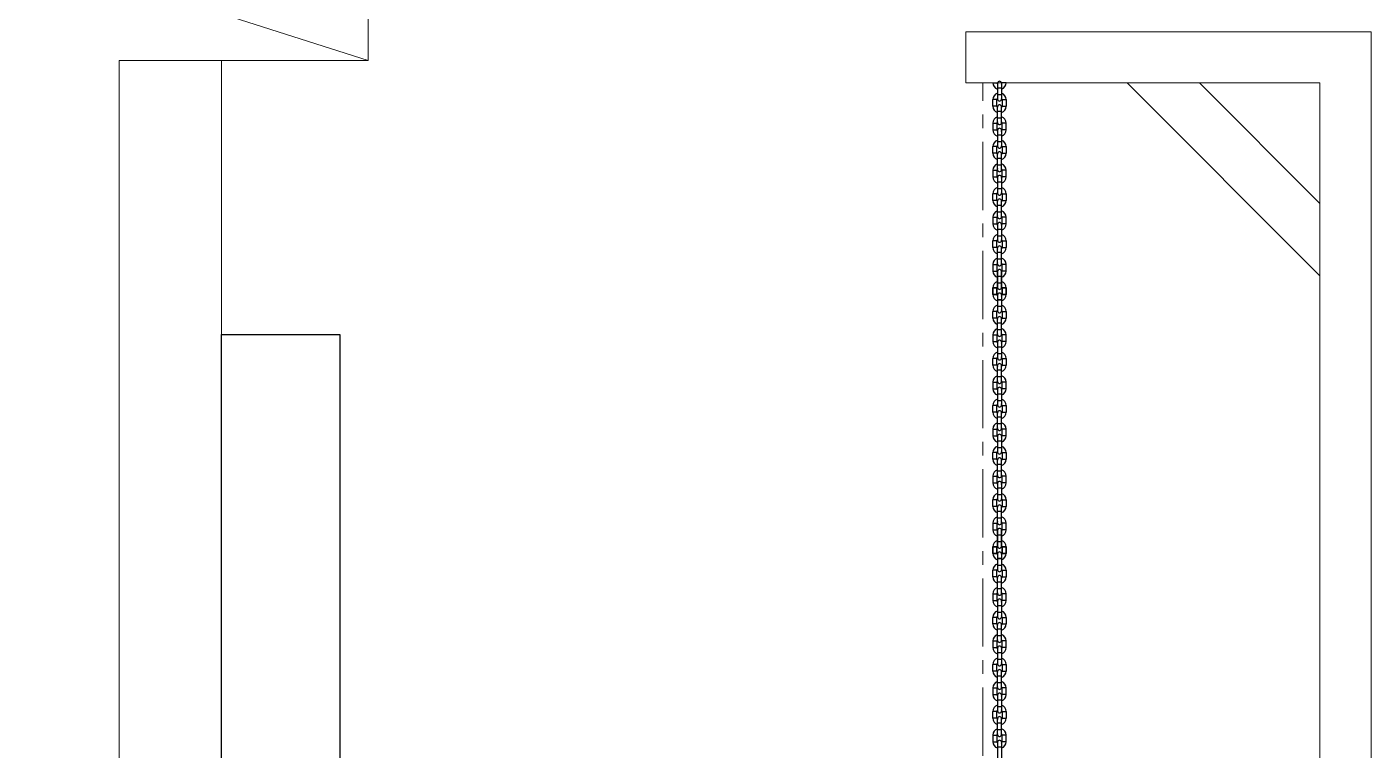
# Model space of a CAD drawing. Header units: millimetres. Extents: x 100 to 940, y 100 to 694.
# Drawn here: x 583.3 to 607.93, y 610.12 to 623.37 of the extents above; entities that cross this region are included whole.
import ezdxf

# ---------------------------------------------------------------- set-up
doc = ezdxf.new("R2010")
doc.units = ezdxf.units.MM
doc.linetypes.add('CENTER', pattern=[2, 1.25, -0.25, 0.25, -0.25])
for name, color, linetype, lineweight in [('Aço 1020', 6, 'Continuous', 9), ('CL', 1, 'CENTER', 9), ('PAREDE', 7, 'Continuous', 9)]:
    doc.layers.add(name, color=color, linetype=linetype, lineweight=lineweight)

msp = doc.modelspace()

# ---------------------------------------------------------------- linework, layer by layer
at = {"color": 9, "linetype": 'Continuous'}
for p, q in [((600.996, 622.351), (601.07, 622.351)), ((600.996, 622.351), (601.07, 622.351)), ((601.08, 622.258), (601.154, 622.258)), ((601.08, 622.258), (601.154, 622.258)), ((601.08, 622.136), (601.154, 622.136)), ((601.238, 622.351), (601.164, 622.351)), ((601.238, 622.351), (601.164, 622.351)), ((601.07, 622.042), (600.996, 622.042)), ((601.07, 621.92), (600.996, 621.92)), ((601.164, 622.042), (601.238, 622.042)), ((601.164, 621.92), (601.238, 621.92)), ((601.154, 621.826), (601.08, 621.826)), ((601.154, 621.705), (601.08, 621.705)), ((600.996, 621.611), (601.07, 621.611)), ((600.996, 621.611), (601.07, 621.611)), ((600.996, 621.489), (601.07, 621.489)), ((600.996, 621.489), (601.07, 621.489)), ((601.238, 621.611), (601.164, 621.611)), ((601.238, 621.611), (601.164, 621.611)), ((601.238, 621.489), (601.164, 621.489)), ((601.238, 621.489), (601.164, 621.489)), ((601.07, 621.18), (600.996, 621.18)), ((601.08, 621.395), (601.154, 621.395)), ((601.08, 621.395), (601.154, 621.395)), ((601.08, 621.273), (601.154, 621.273)), ((601.164, 621.18), (601.238, 621.18)), ((601.07, 621.058), (600.996, 621.058)), ((601.154, 620.964), (601.08, 620.964)), ((601.164, 621.058), (601.238, 621.058)), ((600.996, 620.748), (601.07, 620.748)), ((600.996, 620.748), (601.07, 620.748)), ((601.154, 620.842), (601.08, 620.842)), ((601.238, 620.748), (601.164, 620.748)), ((601.238, 620.748), (601.164, 620.748)), ((600.996, 620.626), (601.07, 620.626)), ((600.996, 620.626), (601.07, 620.626)), ((601.08, 620.533), (601.154, 620.533)), ((601.08, 620.533), (601.154, 620.533)), ((601.08, 620.411), (601.154, 620.411)), ((601.238, 620.626), (601.164, 620.626)), ((601.238, 620.626), (601.164, 620.626)), ((601.07, 620.317), (600.996, 620.317)), ((601.07, 620.195), (600.996, 620.195)), ((601.164, 620.317), (601.238, 620.317)), ((601.164, 620.195), (601.238, 620.195)), ((601.154, 620.101), (601.08, 620.101)), ((601.154, 619.98), (601.08, 619.98)), ((600.996, 619.886), (601.07, 619.886)), ((600.996, 619.886), (601.07, 619.886)), ((600.996, 619.764), (601.07, 619.764)), ((600.996, 619.764), (601.07, 619.764)), ((601.238, 619.886), (601.164, 619.886)), ((601.238, 619.886), (601.164, 619.886)), ((601.238, 619.764), (601.164, 619.764)), ((601.238, 619.764), (601.164, 619.764)), ((601.07, 619.455), (600.996, 619.455)), ((601.08, 619.67), (601.154, 619.67)), ((601.08, 619.67), (601.154, 619.67)), ((601.08, 619.548), (601.154, 619.548)), ((601.164, 619.455), (601.238, 619.455)), ((601.07, 619.333), (600.996, 619.333)), ((601.154, 619.239), (601.08, 619.239)), ((601.164, 619.333), (601.238, 619.333)), ((600.996, 619.023), (601.07, 619.023)), ((600.996, 619.023), (601.07, 619.023)), ((601.154, 619.117), (601.08, 619.117)), ((601.238, 619.023), (601.164, 619.023)), ((601.238, 619.023), (601.164, 619.023)), ((600.996, 618.901), (601.07, 618.901)), ((600.996, 618.901), (601.07, 618.901)), ((601.08, 618.808), (601.154, 618.808)), ((601.08, 618.808), (601.154, 618.808)), ((601.238, 618.901), (601.164, 618.901)), ((601.238, 618.901), (601.164, 618.901)), ((600.996, 618.592), (601.07, 618.592)), ((601.07, 618.592), (600.996, 618.592)), ((600.996, 618.47), (601.07, 618.47)), ((600.996, 618.47), (601.07, 618.47)), ((601.07, 618.47), (600.996, 618.47)), ((601.08, 618.686), (601.154, 618.686)), ((601.238, 618.592), (601.164, 618.592)), ((601.164, 618.592), (601.238, 618.592)), ((601.238, 618.47), (601.164, 618.47)), ((601.238, 618.47), (601.164, 618.47)), ((601.164, 618.47), (601.238, 618.47)), ((601.08, 618.376), (601.154, 618.376)), ((601.08, 618.376), (601.154, 618.376)), ((601.154, 618.376), (601.08, 618.376)), ((601.08, 618.255), (601.154, 618.255)), ((601.07, 618.161), (600.996, 618.161)), ((601.07, 618.039), (600.996, 618.039)), ((601.164, 618.161), (601.238, 618.161)), ((601.164, 618.039), (601.238, 618.039)), ((600.996, 617.73), (601.07, 617.73)), ((600.996, 617.73), (601.07, 617.73)), ((601.154, 617.945), (601.08, 617.945)), ((601.154, 617.823), (601.08, 617.823)), ((601.238, 617.73), (601.164, 617.73)), ((601.238, 617.73), (601.164, 617.73)), ((600.996, 617.608), (601.07, 617.608)), ((600.996, 617.608), (601.07, 617.608)), ((601.08, 617.514), (601.154, 617.514)), ((601.08, 617.514), (601.154, 617.514)), ((601.238, 617.608), (601.164, 617.608)), ((601.238, 617.608), (601.164, 617.608)), ((601.07, 617.298), (600.996, 617.298)), ((601.08, 617.392), (601.154, 617.392)), ((601.164, 617.298), (601.238, 617.298)), ((601.07, 617.176), (600.996, 617.176)), ((601.154, 617.083), (601.08, 617.083)), ((601.164, 617.176), (601.238, 617.176)), ((600.996, 616.867), (601.07, 616.867)), ((600.996, 616.867), (601.07, 616.867)), ((600.996, 616.745), (601.07, 616.745)), ((600.996, 616.745), (601.07, 616.745)), ((601.154, 616.961), (601.08, 616.961)), ((601.238, 616.867), (601.164, 616.867)), ((601.238, 616.867), (601.164, 616.867)), ((601.238, 616.745), (601.164, 616.745)), ((601.238, 616.745), (601.164, 616.745)), ((601.08, 616.651), (601.154, 616.651)), ((601.08, 616.651), (601.154, 616.651)), ((601.08, 616.53), (601.154, 616.53)), ((601.07, 616.436), (600.996, 616.436)), ((601.07, 616.314), (600.996, 616.314)), ((601.164, 616.436), (601.238, 616.436)), ((601.164, 616.314), (601.238, 616.314)), ((600.996, 616.005), (601.07, 616.005)), ((600.996, 616.005), (601.07, 616.005)), ((601.154, 616.22), (601.08, 616.22)), ((601.154, 616.098), (601.08, 616.098)), ((601.238, 616.005), (601.164, 616.005)), ((601.238, 616.005), (601.164, 616.005)), ((600.996, 615.883), (601.07, 615.883)), ((600.996, 615.883), (601.07, 615.883)), ((601.08, 615.789), (601.154, 615.789)), ((601.08, 615.789), (601.154, 615.789)), ((601.238, 615.883), (601.164, 615.883)), ((601.238, 615.883), (601.164, 615.883)), ((601.07, 615.573), (600.996, 615.573)), ((601.08, 615.667), (601.154, 615.667)), ((601.164, 615.573), (601.238, 615.573)), ((601.07, 615.451), (600.996, 615.451)), ((601.154, 615.358), (601.08, 615.358)), ((601.164, 615.451), (601.238, 615.451)), ((600.996, 615.142), (601.07, 615.142)), ((600.996, 615.142), (601.07, 615.142)), ((600.996, 615.02), (601.07, 615.02)), ((600.996, 615.02), (601.07, 615.02)), ((601.154, 615.236), (601.08, 615.236)), ((601.238, 615.142), (601.164, 615.142)), ((601.238, 615.142), (601.164, 615.142)), ((601.238, 615.02), (601.164, 615.02)), ((601.238, 615.02), (601.164, 615.02)), ((601.08, 614.926), (601.154, 614.926)), ((601.08, 614.926), (601.154, 614.926)), ((601.08, 614.805), (601.154, 614.805)), ((601.07, 614.711), (600.996, 614.711)), ((601.07, 614.589), (600.996, 614.589)), ((601.164, 614.711), (601.238, 614.711)), ((601.164, 614.589), (601.238, 614.589)), ((600.996, 614.28), (601.07, 614.28)), ((600.996, 614.28), (601.07, 614.28)), ((601.154, 614.495), (601.08, 614.495)), ((601.154, 614.373), (601.08, 614.373)), ((601.238, 614.28), (601.164, 614.28)), ((601.238, 614.28), (601.164, 614.28)), ((600.996, 614.158), (601.07, 614.158)), ((600.996, 614.158), (601.07, 614.158)), ((601.08, 614.064), (601.154, 614.064)), ((601.08, 614.064), (601.154, 614.064)), ((601.238, 614.158), (601.164, 614.158)), ((601.238, 614.158), (601.164, 614.158)), ((600.996, 613.848), (601.07, 613.848)), ((601.07, 613.848), (600.996, 613.848)), ((601.08, 613.942), (601.154, 613.942)), ((601.238, 613.848), (601.164, 613.848)), ((601.164, 613.848), (601.238, 613.848)), ((600.996, 613.726), (601.07, 613.726)), ((600.996, 613.726), (601.07, 613.726)), ((601.07, 613.726), (600.996, 613.726)), ((601.08, 613.633), (601.154, 613.633)), ((601.08, 613.633), (601.154, 613.633)), ((601.154, 613.633), (601.08, 613.633)), ((601.238, 613.726), (601.164, 613.726)), ((601.238, 613.726), (601.164, 613.726)), ((601.164, 613.726), (601.238, 613.726)), ((601.07, 613.417), (600.996, 613.417)), ((601.07, 613.295), (600.996, 613.295)), ((601.08, 613.511), (601.154, 613.511)), ((601.164, 613.417), (601.238, 613.417)), ((601.164, 613.295), (601.238, 613.295)), ((601.154, 613.201), (601.08, 613.201)), ((601.154, 613.08), (601.08, 613.08)), ((600.996, 612.986), (601.07, 612.986)), ((600.996, 612.986), (601.07, 612.986)), ((600.996, 612.864), (601.07, 612.864)), ((600.996, 612.864), (601.07, 612.864)), ((601.238, 612.986), (601.164, 612.986)), ((601.238, 612.986), (601.164, 612.986)), ((601.238, 612.864), (601.164, 612.864)), ((601.238, 612.864), (601.164, 612.864)), ((601.07, 612.555), (600.996, 612.555)), ((601.08, 612.77), (601.154, 612.77)), ((601.08, 612.77), (601.154, 612.77)), ((601.08, 612.648), (601.154, 612.648)), ((601.164, 612.555), (601.238, 612.555)), ((601.07, 612.433), (600.996, 612.433)), ((601.154, 612.339), (601.08, 612.339)), ((601.164, 612.433), (601.238, 612.433)), ((600.996, 612.123), (601.07, 612.123)), ((600.996, 612.123), (601.07, 612.123)), ((601.154, 612.217), (601.08, 612.217)), ((601.238, 612.123), (601.164, 612.123)), ((601.238, 612.123), (601.164, 612.123)), ((600.996, 612.001), (601.07, 612.001)), ((600.996, 612.001), (601.07, 612.001)), ((601.08, 611.908), (601.154, 611.908)), ((601.08, 611.908), (601.154, 611.908)), ((601.238, 612.001), (601.164, 612.001)), ((601.238, 612.001), (601.164, 612.001)), ((601.07, 611.692), (600.996, 611.692)), ((601.07, 611.57), (600.996, 611.57)), ((601.08, 611.786), (601.154, 611.786)), ((601.164, 611.692), (601.238, 611.692)), ((601.164, 611.57), (601.238, 611.57)), ((601.154, 611.476), (601.08, 611.476)), ((601.154, 611.355), (601.08, 611.355)), ((600.996, 611.261), (601.07, 611.261)), ((600.996, 611.261), (601.07, 611.261)), ((600.996, 611.139), (601.07, 611.139)), ((600.996, 611.139), (601.07, 611.139)), ((601.238, 611.261), (601.164, 611.261)), ((601.238, 611.261), (601.164, 611.261)), ((601.238, 611.139), (601.164, 611.139)), ((601.238, 611.139), (601.164, 611.139)), ((601.07, 610.83), (600.996, 610.83)), ((601.08, 611.045), (601.154, 611.045)), ((601.08, 611.045), (601.154, 611.045)), ((601.08, 610.923), (601.154, 610.923)), ((601.164, 610.83), (601.238, 610.83)), ((601.07, 610.708), (600.996, 610.708)), ((601.154, 610.614), (601.08, 610.614)), ((601.164, 610.708), (601.238, 610.708)), ((600.996, 610.398), (601.07, 610.398)), ((600.996, 610.398), (601.07, 610.398)), ((601.154, 610.492), (601.08, 610.492)), ((601.238, 610.398), (601.164, 610.398)), ((601.238, 610.398), (601.164, 610.398)), ((600.996, 610.276), (601.07, 610.276)), ((600.996, 610.276), (601.07, 610.276)), ((601.08, 610.183), (601.154, 610.183)), ((601.08, 610.183), (601.154, 610.183)), ((601.238, 610.276), (601.164, 610.276)), ((601.238, 610.276), (601.164, 610.276))]:
    msp.add_line(p, q, dxfattribs=at)
at = {"color": 7, "linetype": 'Continuous'}
for p, q in [((601.08, 622.342), (601.08, 622.052)), ((601.154, 622.342), (601.154, 622.052)), ((600.996, 621.92), (600.996, 622.042)), ((601.07, 621.92), (601.07, 622.042)), ((601.08, 621.621), (601.08, 621.91)), ((601.08, 621.621), (601.08, 621.91)), ((601.154, 621.621), (601.154, 621.91)), ((601.154, 621.621), (601.154, 621.91)), ((601.164, 622.042), (601.164, 621.92)), ((601.238, 622.042), (601.238, 621.92)), ((600.996, 621.611), (600.996, 621.489)), ((601.07, 621.611), (601.07, 621.489)), ((601.08, 621.479), (601.08, 621.189)), ((601.154, 621.479), (601.154, 621.189)), ((601.164, 621.489), (601.164, 621.611)), ((601.238, 621.489), (601.238, 621.611)), ((600.996, 621.058), (600.996, 621.18)), ((601.07, 621.058), (601.07, 621.18)), ((601.164, 621.18), (601.164, 621.058)), ((601.238, 621.18), (601.238, 621.058)), ((601.08, 620.758), (601.08, 621.048)), ((601.08, 620.758), (601.08, 621.048)), ((601.154, 620.758), (601.154, 621.048)), ((601.154, 620.758), (601.154, 621.048)), ((600.996, 620.748), (600.996, 620.626)), ((601.07, 620.748), (601.07, 620.626)), ((601.164, 620.626), (601.164, 620.748)), ((601.238, 620.626), (601.238, 620.748)), ((601.08, 620.617), (601.08, 620.327)), ((601.154, 620.617), (601.154, 620.327)), ((600.996, 620.195), (600.996, 620.317)), ((601.07, 620.195), (601.07, 620.317)), ((601.08, 619.896), (601.08, 620.185)), ((601.08, 619.896), (601.08, 620.185)), ((601.154, 619.896), (601.154, 620.185)), ((601.154, 619.896), (601.154, 620.185)), ((601.164, 620.317), (601.164, 620.195)), ((601.238, 620.317), (601.238, 620.195)), ((600.996, 619.886), (600.996, 619.764)), ((601.07, 619.886), (601.07, 619.764)), ((601.08, 619.754), (601.08, 619.464)), ((601.154, 619.754), (601.154, 619.464)), ((601.164, 619.764), (601.164, 619.886)), ((601.238, 619.764), (601.238, 619.886)), ((600.996, 619.333), (600.996, 619.455)), ((601.07, 619.333), (601.07, 619.455)), ((601.164, 619.455), (601.164, 619.333)), ((601.238, 619.455), (601.238, 619.333)), ((601.08, 619.033), (601.08, 619.323)), ((601.08, 619.033), (601.08, 619.323)), ((601.154, 619.033), (601.154, 619.323)), ((601.154, 619.033), (601.154, 619.323)), ((600.996, 619.023), (600.996, 618.901)), ((601.07, 619.023), (601.07, 618.901)), ((601.164, 618.901), (601.164, 619.023)), ((601.238, 618.901), (601.238, 619.023)), ((601.08, 618.602), (601.08, 618.892)), ((601.08, 618.892), (601.08, 618.602)), ((601.154, 618.602), (601.154, 618.892)), ((601.154, 618.892), (601.154, 618.602)), ((600.996, 618.592), (600.996, 618.47)), ((600.996, 618.47), (600.996, 618.592)), ((601.07, 618.592), (601.07, 618.47)), ((601.07, 618.47), (601.07, 618.592)), ((601.08, 618.46), (601.08, 618.171)), ((601.154, 618.46), (601.154, 618.171)), ((601.164, 618.47), (601.164, 618.592)), ((601.164, 618.592), (601.164, 618.47)), ((601.238, 618.47), (601.238, 618.592)), ((601.238, 618.592), (601.238, 618.47)), ((600.996, 618.039), (600.996, 618.161)), ((601.07, 618.039), (601.07, 618.161)), ((601.08, 617.739), (601.08, 618.029)), ((601.08, 617.739), (601.08, 618.029)), ((601.154, 617.739), (601.154, 618.029)), ((601.154, 617.739), (601.154, 618.029)), ((601.164, 618.161), (601.164, 618.039)), ((601.238, 618.161), (601.238, 618.039)), ((600.996, 617.73), (600.996, 617.608)), ((601.07, 617.73), (601.07, 617.608)), ((601.164, 617.608), (601.164, 617.73)), ((601.238, 617.608), (601.238, 617.73)), ((601.08, 617.598), (601.08, 617.308)), ((601.154, 617.598), (601.154, 617.308)), ((600.996, 617.176), (600.996, 617.298)), ((601.07, 617.176), (601.07, 617.298)), ((601.164, 617.298), (601.164, 617.176)), ((601.238, 617.298), (601.238, 617.176)), ((601.08, 616.877), (601.08, 617.167)), ((601.08, 616.877), (601.08, 617.167)), ((601.154, 616.877), (601.154, 617.167)), ((601.154, 616.877), (601.154, 617.167)), ((600.996, 616.867), (600.996, 616.745)), ((601.07, 616.867), (601.07, 616.745)), ((601.08, 616.735), (601.08, 616.446)), ((601.154, 616.735), (601.154, 616.446)), ((601.164, 616.745), (601.164, 616.867)), ((601.238, 616.745), (601.238, 616.867)), ((600.996, 616.314), (600.996, 616.436)), ((601.07, 616.314), (601.07, 616.436)), ((601.08, 616.014), (601.08, 616.304)), ((601.08, 616.014), (601.08, 616.304)), ((601.154, 616.014), (601.154, 616.304)), ((601.154, 616.014), (601.154, 616.304)), ((601.164, 616.436), (601.164, 616.314)), ((601.238, 616.436), (601.238, 616.314)), ((600.996, 616.005), (600.996, 615.883)), ((601.07, 616.005), (601.07, 615.883)), ((601.164, 615.883), (601.164, 616.005)), ((601.238, 615.883), (601.238, 616.005)), ((601.08, 615.873), (601.08, 615.583)), ((601.154, 615.873), (601.154, 615.583)), ((600.996, 615.451), (600.996, 615.573)), ((601.07, 615.451), (601.07, 615.573)), ((601.164, 615.573), (601.164, 615.451)), ((601.238, 615.573), (601.238, 615.451)), ((601.08, 615.152), (601.08, 615.442)), ((601.08, 615.152), (601.08, 615.442)), ((601.154, 615.152), (601.154, 615.442)), ((601.154, 615.152), (601.154, 615.442)), ((600.996, 615.142), (600.996, 615.02)), ((601.07, 615.142), (601.07, 615.02)), ((601.08, 615.01), (601.08, 614.721)), ((601.154, 615.01), (601.154, 614.721)), ((601.164, 615.02), (601.164, 615.142)), ((601.238, 615.02), (601.238, 615.142)), ((600.996, 614.589), (600.996, 614.711)), ((601.07, 614.589), (601.07, 614.711)), ((601.08, 614.289), (601.08, 614.579)), ((601.08, 614.289), (601.08, 614.579)), ((601.154, 614.289), (601.154, 614.579)), ((601.154, 614.289), (601.154, 614.579)), ((601.164, 614.711), (601.164, 614.589)), ((601.238, 614.711), (601.238, 614.589)), ((600.996, 614.28), (600.996, 614.158)), ((601.07, 614.28), (601.07, 614.158)), ((601.164, 614.158), (601.164, 614.28)), ((601.238, 614.158), (601.238, 614.28)), ((601.08, 613.858), (601.08, 614.148)), ((601.08, 614.148), (601.08, 613.858)), ((601.154, 613.858), (601.154, 614.148)), ((601.154, 614.148), (601.154, 613.858)), ((600.996, 613.848), (600.996, 613.726)), ((600.996, 613.726), (600.996, 613.848)), ((601.07, 613.848), (601.07, 613.726)), ((601.07, 613.726), (601.07, 613.848)), ((601.164, 613.726), (601.164, 613.848)), ((601.164, 613.848), (601.164, 613.726)), ((601.238, 613.726), (601.238, 613.848)), ((601.238, 613.848), (601.238, 613.726)), ((601.08, 613.717), (601.08, 613.427)), ((601.154, 613.717), (601.154, 613.427)), ((600.996, 613.295), (600.996, 613.417)), ((601.07, 613.295), (601.07, 613.417)), ((601.08, 612.996), (601.08, 613.285)), ((601.08, 612.996), (601.08, 613.285)), ((601.154, 612.996), (601.154, 613.285)), ((601.154, 612.996), (601.154, 613.285)), ((601.164, 613.417), (601.164, 613.295)), ((601.238, 613.417), (601.238, 613.295)), ((600.996, 612.986), (600.996, 612.864)), ((601.07, 612.986), (601.07, 612.864)), ((601.08, 612.854), (601.08, 612.564)), ((601.154, 612.854), (601.154, 612.564)), ((601.164, 612.864), (601.164, 612.986)), ((601.238, 612.864), (601.238, 612.986)), ((600.996, 612.433), (600.996, 612.555)), ((601.07, 612.433), (601.07, 612.555)), ((601.164, 612.555), (601.164, 612.433)), ((601.238, 612.555), (601.238, 612.433)), ((601.08, 612.133), (601.08, 612.423)), ((601.08, 612.133), (601.08, 612.423)), ((601.154, 612.133), (601.154, 612.423)), ((601.154, 612.133), (601.154, 612.423)), ((600.996, 612.123), (600.996, 612.001)), ((601.07, 612.123), (601.07, 612.001)), ((601.164, 612.001), (601.164, 612.123)), ((601.238, 612.001), (601.238, 612.123)), ((601.08, 611.992), (601.08, 611.702)), ((601.154, 611.992), (601.154, 611.702)), ((600.996, 611.57), (600.996, 611.692)), ((601.07, 611.57), (601.07, 611.692)), ((601.08, 611.271), (601.08, 611.56)), ((601.08, 611.271), (601.08, 611.56)), ((601.154, 611.271), (601.154, 611.56)), ((601.154, 611.271), (601.154, 611.56)), ((601.164, 611.692), (601.164, 611.57)), ((601.238, 611.692), (601.238, 611.57)), ((600.996, 611.261), (600.996, 611.139)), ((601.07, 611.261), (601.07, 611.139)), ((601.08, 611.129), (601.08, 610.839)), ((601.154, 611.129), (601.154, 610.839)), ((601.164, 611.139), (601.164, 611.261)), ((601.238, 611.139), (601.238, 611.261)), ((600.996, 610.708), (600.996, 610.83)), ((601.07, 610.708), (601.07, 610.83)), ((601.164, 610.83), (601.164, 610.708)), ((601.238, 610.83), (601.238, 610.708)), ((601.08, 610.408), (601.08, 610.698)), ((601.08, 610.408), (601.08, 610.698)), ((601.154, 610.408), (601.154, 610.698)), ((601.154, 610.408), (601.154, 610.698)), ((600.996, 610.398), (600.996, 610.276)), ((601.07, 610.398), (601.07, 610.276)), ((601.164, 610.276), (601.164, 610.398)), ((601.238, 610.276), (601.238, 610.398)), ((601.08, 610.267), (601.08, 609.977)), ((601.154, 610.267), (601.154, 609.977))]:
    msp.add_line(p, q, dxfattribs=at)
at = {"color": 2}
msp.add_lwpolyline([(586.861, 617.74), (589.029, 617.74), (589.029, 609.029), (586.861, 609.029)], close=True, dxfattribs=at)
at = {"color": 7, "linetype": 'Continuous'}
for centre, radius, start, end in [((601.117, 622.351), 0.121, 180, 252.1525), ((601.117, 622.351), 0.121, 180, 252.1525), ((601.117, 622.042), 0.121, 107.8475, 180), ((601.117, 622.351), 0.0469, 180, 217.7322), ((601.117, 622.351), 0.0469, 180, 217.7322), ((601.117, 622.342), 0.037, 0, 180), ((601.117, 622.342), 0.037, 0, 180), ((601.117, 622.351), 0.121, 287.8475, 0), ((601.117, 622.351), 0.0469, 322.2678, 0), ((601.117, 622.351), 0.121, 287.8475, 0), ((601.117, 622.351), 0.0469, 322.2678, 0), ((601.117, 622.042), 0.121, 0, 72.1525), ((601.117, 621.92), 0.121, 180, 252.1525), ((601.117, 622.042), 0.0469, 142.2678, 180), ((601.117, 621.92), 0.0469, 180, 217.7322), ((601.117, 622.052), 0.037, 180, 0), ((601.117, 621.91), 0.037, 0, 180), ((601.117, 622.042), 0.0469, 0, 37.7322), ((601.117, 621.92), 0.121, 287.8475, 0), ((601.117, 621.92), 0.0469, 322.2678, 0), ((601.117, 621.611), 0.121, 107.8475, 180), ((601.117, 621.611), 0.121, 107.8475, 180), ((601.117, 621.611), 0.121, 0, 72.1525), ((601.117, 621.611), 0.121, 0, 72.1525), ((601.117, 621.489), 0.121, 180, 252.1525), ((601.117, 621.489), 0.121, 180, 252.1525), ((601.117, 621.611), 0.0469, 142.2678, 180), ((601.117, 621.611), 0.0469, 142.2678, 180), ((601.117, 621.489), 0.0469, 180, 217.7322), ((601.117, 621.489), 0.0469, 180, 217.7322), ((601.117, 621.621), 0.037, 180, 0), ((601.117, 621.621), 0.037, 180, 0), ((601.117, 621.479), 0.037, 0, 180), ((601.117, 621.479), 0.037, 0, 180), ((601.117, 621.611), 0.0469, 0, 37.7322), ((601.117, 621.611), 0.0469, 0, 37.7322), ((601.117, 621.489), 0.121, 287.8475, 0), ((601.117, 621.489), 0.0469, 322.2678, 0), ((601.117, 621.489), 0.121, 287.8475, 0), ((601.117, 621.489), 0.0469, 322.2678, 0), ((601.117, 621.18), 0.121, 107.8475, 180), ((601.117, 621.18), 0.0469, 142.2678, 180), ((601.117, 621.189), 0.037, 180, 0), ((601.117, 621.18), 0.121, 0, 72.1525), ((601.117, 621.18), 0.0469, 0, 37.7322), ((601.117, 621.058), 0.121, 180, 252.1525), ((601.117, 621.058), 0.0469, 180, 217.7322), ((601.117, 621.048), 0.037, 0, 180), ((601.117, 621.058), 0.121, 287.8475, 0), ((601.117, 621.058), 0.0469, 322.2678, 0), ((601.117, 620.748), 0.121, 107.8475, 180), ((601.117, 620.748), 0.121, 107.8475, 180), ((601.117, 620.748), 0.0469, 142.2678, 180), ((601.117, 620.748), 0.0469, 142.2678, 180), ((601.117, 620.758), 0.037, 180, 0), ((601.117, 620.758), 0.037, 180, 0), ((601.117, 620.748), 0.121, 0, 72.1525), ((601.117, 620.748), 0.121, 0, 72.1525), ((601.117, 620.748), 0.0469, 0, 37.7322), ((601.117, 620.748), 0.0469, 0, 37.7322), ((601.117, 620.626), 0.121, 180, 252.1525), ((601.117, 620.626), 0.121, 180, 252.1525), ((601.117, 620.317), 0.121, 107.8475, 180), ((601.117, 620.626), 0.0469, 180, 217.7322), ((601.117, 620.626), 0.0469, 180, 217.7322), ((601.117, 620.617), 0.037, 0, 180), ((601.117, 620.617), 0.037, 0, 180), ((601.117, 620.626), 0.121, 287.8475, 0), ((601.117, 620.626), 0.0469, 322.2678, 0), ((601.117, 620.626), 0.121, 287.8475, 0), ((601.117, 620.626), 0.0469, 322.2678, 0), ((601.117, 620.317), 0.121, 0, 72.1525), ((601.117, 620.195), 0.121, 180, 252.1525), ((601.117, 620.317), 0.0469, 142.2678, 180), ((601.117, 620.195), 0.0469, 180, 217.7322), ((601.117, 620.327), 0.037, 180, 0), ((601.117, 620.185), 0.037, 0, 180), ((601.117, 620.317), 0.0469, 0, 37.7322), ((601.117, 620.195), 0.121, 287.8475, 0), ((601.117, 620.195), 0.0469, 322.2678, 0), ((601.117, 619.886), 0.121, 107.8475, 180), ((601.117, 619.886), 0.121, 107.8475, 180), ((601.117, 619.886), 0.121, 0, 72.1525), ((601.117, 619.886), 0.121, 0, 72.1525), ((601.117, 619.764), 0.121, 180, 252.1525), ((601.117, 619.764), 0.121, 180, 252.1525), ((601.117, 619.886), 0.0469, 142.2678, 180), ((601.117, 619.886), 0.0469, 142.2678, 180), ((601.117, 619.764), 0.0469, 180, 217.7322), ((601.117, 619.764), 0.0469, 180, 217.7322), ((601.117, 619.896), 0.037, 180, 0), ((601.117, 619.896), 0.037, 180, 0), ((601.117, 619.754), 0.037, 0, 180), ((601.117, 619.754), 0.037, 0, 180), ((601.117, 619.886), 0.0469, 0, 37.7322), ((601.117, 619.886), 0.0469, 0, 37.7322), ((601.117, 619.764), 0.121, 287.8475, 0), ((601.117, 619.764), 0.0469, 322.2678, 0), ((601.117, 619.764), 0.121, 287.8475, 0), ((601.117, 619.764), 0.0469, 322.2678, 0), ((601.117, 619.455), 0.121, 107.8475, 180), ((601.117, 619.455), 0.0469, 142.2678, 180), ((601.117, 619.464), 0.037, 180, 0), ((601.117, 619.455), 0.121, 0, 72.1525), ((601.117, 619.455), 0.0469, 0, 37.7322), ((601.117, 619.333), 0.121, 180, 252.1525), ((601.117, 619.333), 0.0469, 180, 217.7322), ((601.117, 619.323), 0.037, 0, 180), ((601.117, 619.333), 0.121, 287.8475, 0), ((601.117, 619.333), 0.0469, 322.2678, 0), ((601.117, 619.023), 0.121, 107.8475, 180), ((601.117, 619.023), 0.121, 107.8475, 180), ((601.117, 619.023), 0.0469, 142.2678, 180), ((601.117, 619.023), 0.0469, 142.2678, 180), ((601.117, 619.033), 0.037, 180, 0), ((601.117, 619.033), 0.037, 180, 0), ((601.117, 619.023), 0.121, 0, 72.1525), ((601.117, 619.023), 0.121, 0, 72.1525), ((601.117, 619.023), 0.0469, 0, 37.7322), ((601.117, 619.023), 0.0469, 0, 37.7322), ((601.117, 618.901), 0.121, 180, 252.1525), ((601.117, 618.901), 0.121, 180, 252.1525), ((601.117, 618.592), 0.121, 107.8475, 180), ((601.117, 618.592), 0.121, 107.8475, 180), ((601.117, 618.901), 0.0469, 180, 217.7322), ((601.117, 618.901), 0.0469, 180, 217.7322), ((601.117, 618.892), 0.037, 0, 180), ((601.117, 618.892), 0.037, 0, 180), ((601.117, 618.901), 0.121, 287.8475, 0), ((601.117, 618.901), 0.0469, 322.2678, 0), ((601.117, 618.901), 0.121, 287.8475, 0), ((601.117, 618.901), 0.0469, 322.2678, 0), ((601.117, 618.592), 0.121, 0, 72.1525), ((601.117, 618.592), 0.121, 0, 72.1525), ((601.117, 618.47), 0.121, 180, 252.1525), ((601.117, 618.47), 0.121, 180, 252.1525), ((601.117, 618.47), 0.121, 180, 252.1525), ((601.117, 618.592), 0.0469, 142.2678, 180), ((601.117, 618.592), 0.0469, 142.2678, 180), ((601.117, 618.47), 0.0469, 180, 217.7322), ((601.117, 618.47), 0.0469, 180, 217.7322), ((601.117, 618.47), 0.0469, 180, 217.7322), ((601.117, 618.602), 0.037, 180, 0), ((601.117, 618.602), 0.037, 180, 0), ((601.117, 618.46), 0.037, 0, 180), ((601.117, 618.46), 0.037, 0, 180), ((601.117, 618.46), 0.037, 0, 180), ((601.117, 618.592), 0.0469, 0, 37.7322), ((601.117, 618.592), 0.0469, 0, 37.7322), ((601.117, 618.47), 0.121, 287.8475, 0), ((601.117, 618.47), 0.0469, 322.2678, 0), ((601.117, 618.47), 0.121, 287.8475, 0), ((601.117, 618.47), 0.0469, 322.2678, 0), ((601.117, 618.47), 0.121, 287.8475, 0), ((601.117, 618.47), 0.0469, 322.2678, 0), ((601.117, 618.161), 0.121, 107.8475, 180), ((601.117, 618.161), 0.121, 0, 72.1525), ((601.117, 618.039), 0.121, 180, 252.1525), ((601.117, 618.161), 0.0469, 142.2678, 180), ((601.117, 618.039), 0.0469, 180, 217.7322), ((601.117, 618.171), 0.037, 180, 0), ((601.117, 618.029), 0.037, 0, 180), ((601.117, 618.161), 0.0469, 0, 37.7322), ((601.117, 618.039), 0.121, 287.8475, 0), ((601.117, 618.039), 0.0469, 322.2678, 0), ((601.117, 617.73), 0.121, 107.8475, 180), ((601.117, 617.73), 0.121, 107.8475, 180), ((601.117, 617.73), 0.0469, 142.2678, 180), ((601.117, 617.73), 0.0469, 142.2678, 180), ((601.117, 617.739), 0.037, 180, 0), ((601.117, 617.739), 0.037, 180, 0), ((601.117, 617.73), 0.121, 0, 72.1525), ((601.117, 617.73), 0.121, 0, 72.1525), ((601.117, 617.73), 0.0469, 0, 37.7322), ((601.117, 617.73), 0.0469, 0, 37.7322), ((601.117, 617.608), 0.121, 180, 252.1525), ((601.117, 617.608), 0.121, 180, 252.1525), ((601.117, 617.608), 0.0469, 180, 217.7322), ((601.117, 617.608), 0.0469, 180, 217.7322), ((601.117, 617.598), 0.037, 0, 180), ((601.117, 617.598), 0.037, 0, 180), ((601.117, 617.608), 0.121, 287.8475, 0), ((601.117, 617.608), 0.0469, 322.2678, 0), ((601.117, 617.608), 0.121, 287.8475, 0), ((601.117, 617.608), 0.0469, 322.2678, 0), ((601.117, 617.298), 0.121, 107.8475, 180), ((601.117, 617.298), 0.0469, 142.2678, 180), ((601.117, 617.308), 0.037, 180, 0), ((601.117, 617.298), 0.121, 0, 72.1525), ((601.117, 617.298), 0.0469, 0, 37.7322), ((601.117, 617.176), 0.121, 180, 252.1525), ((601.117, 616.867), 0.121, 107.8475, 180), ((601.117, 616.867), 0.121, 107.8475, 180), ((601.117, 617.176), 0.0469, 180, 217.7322), ((601.117, 617.167), 0.037, 0, 180), ((601.117, 617.176), 0.121, 287.8475, 0), ((601.117, 617.176), 0.0469, 322.2678, 0), ((601.117, 616.867), 0.121, 0, 72.1525), ((601.117, 616.867), 0.121, 0, 72.1525), ((601.117, 616.745), 0.121, 180, 252.1525), ((601.117, 616.745), 0.121, 180, 252.1525), ((601.117, 616.867), 0.0469, 142.2678, 180), ((601.117, 616.867), 0.0469, 142.2678, 180), ((601.117, 616.745), 0.0469, 180, 217.7322), ((601.117, 616.745), 0.0469, 180, 217.7322), ((601.117, 616.877), 0.037, 180, 0), ((601.117, 616.877), 0.037, 180, 0), ((601.117, 616.735), 0.037, 0, 180), ((601.117, 616.735), 0.037, 0, 180), ((601.117, 616.867), 0.0469, 0, 37.7322), ((601.117, 616.867), 0.0469, 0, 37.7322), ((601.117, 616.745), 0.121, 287.8475, 0), ((601.117, 616.745), 0.0469, 322.2678, 0), ((601.117, 616.745), 0.121, 287.8475, 0), ((601.117, 616.745), 0.0469, 322.2678, 0), ((601.117, 616.436), 0.121, 107.8475, 180), ((601.117, 616.436), 0.121, 0, 72.1525), ((601.117, 616.314), 0.121, 180, 252.1525), ((601.117, 616.436), 0.0469, 142.2678, 180), ((601.117, 616.314), 0.0469, 180, 217.7322), ((601.117, 616.446), 0.037, 180, 0), ((601.117, 616.304), 0.037, 0, 180), ((601.117, 616.436), 0.0469, 0, 37.7322), ((601.117, 616.314), 0.121, 287.8475, 0), ((601.117, 616.314), 0.0469, 322.2678, 0), ((601.117, 616.005), 0.121, 107.8475, 180), ((601.117, 616.005), 0.121, 107.8475, 180), ((601.117, 616.005), 0.0469, 142.2678, 180), ((601.117, 616.005), 0.0469, 142.2678, 180), ((601.117, 616.014), 0.037, 180, 0), ((601.117, 616.014), 0.037, 180, 0), ((601.117, 616.005), 0.121, 0, 72.1525), ((601.117, 616.005), 0.121, 0, 72.1525), ((601.117, 616.005), 0.0469, 0, 37.7322), ((601.117, 616.005), 0.0469, 0, 37.7322), ((601.117, 615.883), 0.121, 180, 252.1525), ((601.117, 615.883), 0.121, 180, 252.1525), ((601.117, 615.883), 0.0469, 180, 217.7322), ((601.117, 615.883), 0.0469, 180, 217.7322), ((601.117, 615.873), 0.037, 0, 180), ((601.117, 615.873), 0.037, 0, 180), ((601.117, 615.883), 0.121, 287.8475, 0), ((601.117, 615.883), 0.0469, 322.2678, 0), ((601.117, 615.883), 0.121, 287.8475, 0), ((601.117, 615.883), 0.0469, 322.2678, 0), ((601.117, 615.573), 0.121, 107.8475, 180), ((601.117, 615.573), 0.0469, 142.2678, 180), ((601.117, 615.583), 0.037, 180, 0), ((601.117, 615.573), 0.121, 0, 72.1525), ((601.117, 615.573), 0.0469, 0, 37.7322), ((601.117, 615.451), 0.121, 180, 252.1525), ((601.117, 615.142), 0.121, 107.8475, 180), ((601.117, 615.142), 0.121, 107.8475, 180), ((601.117, 615.451), 0.0469, 180, 217.7322), ((601.117, 615.442), 0.037, 0, 180), ((601.117, 615.451), 0.121, 287.8475, 0), ((601.117, 615.451), 0.0469, 322.2678, 0), ((601.117, 615.142), 0.121, 0, 72.1525), ((601.117, 615.142), 0.121, 0, 72.1525), ((601.117, 615.02), 0.121, 180, 252.1525), ((601.117, 615.02), 0.121, 180, 252.1525), ((601.117, 615.142), 0.0469, 142.2678, 180), ((601.117, 615.142), 0.0469, 142.2678, 180), ((601.117, 615.02), 0.0469, 180, 217.7322), ((601.117, 615.02), 0.0469, 180, 217.7322), ((601.117, 615.152), 0.037, 180, 0), ((601.117, 615.152), 0.037, 180, 0), ((601.117, 615.01), 0.037, 0, 180), ((601.117, 615.01), 0.037, 0, 180), ((601.117, 615.142), 0.0469, 0, 37.7322), ((601.117, 615.142), 0.0469, 0, 37.7322), ((601.117, 615.02), 0.121, 287.8475, 0), ((601.117, 615.02), 0.0469, 322.2678, 0), ((601.117, 615.02), 0.121, 287.8475, 0), ((601.117, 615.02), 0.0469, 322.2678, 0), ((601.117, 614.711), 0.121, 107.8475, 180), ((601.117, 614.711), 0.121, 0, 72.1525), ((601.117, 614.589), 0.121, 180, 252.1525), ((601.117, 614.711), 0.0469, 142.2678, 180), ((601.117, 614.589), 0.0469, 180, 217.7322), ((601.117, 614.721), 0.037, 180, 0), ((601.117, 614.579), 0.037, 0, 180), ((601.117, 614.711), 0.0469, 0, 37.7322), ((601.117, 614.589), 0.121, 287.8475, 0), ((601.117, 614.589), 0.0469, 322.2678, 0), ((601.117, 614.28), 0.121, 107.8475, 180), ((601.117, 614.28), 0.121, 107.8475, 180), ((601.117, 614.28), 0.0469, 142.2678, 180), ((601.117, 614.28), 0.0469, 142.2678, 180), ((601.117, 614.289), 0.037, 180, 0), ((601.117, 614.289), 0.037, 180, 0), ((601.117, 614.28), 0.121, 0, 72.1525), ((601.117, 614.28), 0.121, 0, 72.1525), ((601.117, 614.28), 0.0469, 0, 37.7322), ((601.117, 614.28), 0.0469, 0, 37.7322), ((601.117, 614.158), 0.121, 180, 252.1525), ((601.117, 614.158), 0.121, 180, 252.1525), ((601.117, 614.158), 0.0469, 180, 217.7322), ((601.117, 614.158), 0.0469, 180, 217.7322), ((601.117, 614.148), 0.037, 0, 180), ((601.117, 614.148), 0.037, 0, 180), ((601.117, 614.158), 0.121, 287.8475, 0), ((601.117, 614.158), 0.0469, 322.2678, 0), ((601.117, 614.158), 0.121, 287.8475, 0), ((601.117, 614.158), 0.0469, 322.2678, 0), ((601.117, 613.848), 0.121, 107.8475, 180), ((601.117, 613.848), 0.121, 107.8475, 180), ((601.117, 613.848), 0.0469, 142.2678, 180), ((601.117, 613.848), 0.0469, 142.2678, 180), ((601.117, 613.858), 0.037, 180, 0), ((601.117, 613.858), 0.037, 180, 0), ((601.117, 613.848), 0.121, 0, 72.1525), ((601.117, 613.848), 0.121, 0, 72.1525), ((601.117, 613.848), 0.0469, 0, 37.7322), ((601.117, 613.848), 0.0469, 0, 37.7322), ((601.117, 613.726), 0.121, 180, 252.1525), ((601.117, 613.726), 0.121, 180, 252.1525), ((601.117, 613.726), 0.121, 180, 252.1525), ((601.117, 613.417), 0.121, 107.8475, 180), ((601.117, 613.726), 0.0469, 180, 217.7322), ((601.117, 613.726), 0.0469, 180, 217.7322), ((601.117, 613.726), 0.0469, 180, 217.7322), ((601.117, 613.717), 0.037, 0, 180), ((601.117, 613.717), 0.037, 0, 180), ((601.117, 613.717), 0.037, 0, 180), ((601.117, 613.726), 0.121, 287.8475, 0), ((601.117, 613.726), 0.0469, 322.2678, 0), ((601.117, 613.726), 0.121, 287.8475, 0), ((601.117, 613.726), 0.0469, 322.2678, 0), ((601.117, 613.726), 0.121, 287.8475, 0), ((601.117, 613.726), 0.0469, 322.2678, 0), ((601.117, 613.417), 0.121, 0, 72.1525), ((601.117, 613.295), 0.121, 180, 252.1525), ((601.117, 613.417), 0.0469, 142.2678, 180), ((601.117, 613.295), 0.0469, 180, 217.7322), ((601.117, 613.427), 0.037, 180, 0), ((601.117, 613.285), 0.037, 0, 180), ((601.117, 613.417), 0.0469, 0, 37.7322), ((601.117, 613.295), 0.121, 287.8475, 0), ((601.117, 613.295), 0.0469, 322.2678, 0), ((601.117, 612.986), 0.121, 107.8475, 180), ((601.117, 612.986), 0.121, 107.8475, 180), ((601.117, 612.986), 0.121, 0, 72.1525), ((601.117, 612.986), 0.121, 0, 72.1525), ((601.117, 612.864), 0.121, 180, 252.1525), ((601.117, 612.864), 0.121, 180, 252.1525), ((601.117, 612.986), 0.0469, 142.2678, 180), ((601.117, 612.986), 0.0469, 142.2678, 180), ((601.117, 612.864), 0.0469, 180, 217.7322), ((601.117, 612.864), 0.0469, 180, 217.7322), ((601.117, 612.996), 0.037, 180, 0), ((601.117, 612.996), 0.037, 180, 0), ((601.117, 612.854), 0.037, 0, 180), ((601.117, 612.854), 0.037, 0, 180), ((601.117, 612.986), 0.0469, 0, 37.7322), ((601.117, 612.986), 0.0469, 0, 37.7322), ((601.117, 612.864), 0.121, 287.8475, 0), ((601.117, 612.864), 0.0469, 322.2678, 0), ((601.117, 612.864), 0.121, 287.8475, 0), ((601.117, 612.864), 0.0469, 322.2678, 0), ((601.117, 612.555), 0.121, 107.8475, 180), ((601.117, 612.555), 0.0469, 142.2678, 180), ((601.117, 612.564), 0.037, 180, 0), ((601.117, 612.555), 0.121, 0, 72.1525), ((601.117, 612.555), 0.0469, 0, 37.7322), ((601.117, 612.433), 0.121, 180, 252.1525), ((601.117, 612.433), 0.0469, 180, 217.7322), ((601.117, 612.423), 0.037, 0, 180), ((601.117, 612.433), 0.121, 287.8475, 0), ((601.117, 612.433), 0.0469, 322.2678, 0), ((601.117, 612.123), 0.121, 107.8475, 180), ((601.117, 612.123), 0.121, 107.8475, 180), ((601.117, 612.123), 0.0469, 142.2678, 180), ((601.117, 612.123), 0.0469, 142.2678, 180), ((601.117, 612.133), 0.037, 180, 0), ((601.117, 612.133), 0.037, 180, 0), ((601.117, 612.123), 0.121, 0, 72.1525), ((601.117, 612.123), 0.121, 0, 72.1525), ((601.117, 612.123), 0.0469, 0, 37.7322), ((601.117, 612.123), 0.0469, 0, 37.7322), ((601.117, 612.001), 0.121, 180, 252.1525), ((601.117, 612.001), 0.121, 180, 252.1525), ((601.117, 611.692), 0.121, 107.8475, 180), ((601.117, 612.001), 0.0469, 180, 217.7322), ((601.117, 612.001), 0.0469, 180, 217.7322), ((601.117, 611.992), 0.037, 0, 180), ((601.117, 611.992), 0.037, 0, 180), ((601.117, 612.001), 0.121, 287.8475, 0), ((601.117, 612.001), 0.0469, 322.2678, 0), ((601.117, 612.001), 0.121, 287.8475, 0), ((601.117, 612.001), 0.0469, 322.2678, 0), ((601.117, 611.692), 0.121, 0, 72.1525), ((601.117, 611.57), 0.121, 180, 252.1525), ((601.117, 611.692), 0.0469, 142.2678, 180), ((601.117, 611.57), 0.0469, 180, 217.7322), ((601.117, 611.702), 0.037, 180, 0), ((601.117, 611.56), 0.037, 0, 180), ((601.117, 611.692), 0.0469, 0, 37.7322), ((601.117, 611.57), 0.121, 287.8475, 0), ((601.117, 611.57), 0.0469, 322.2678, 0), ((601.117, 611.261), 0.121, 107.8475, 180), ((601.117, 611.261), 0.121, 107.8475, 180), ((601.117, 611.261), 0.121, 0, 72.1525), ((601.117, 611.261), 0.121, 0, 72.1525), ((601.117, 611.139), 0.121, 180, 252.1525), ((601.117, 611.139), 0.121, 180, 252.1525), ((601.117, 611.261), 0.0469, 142.2678, 180), ((601.117, 611.261), 0.0469, 142.2678, 180), ((601.117, 611.139), 0.0469, 180, 217.7322), ((601.117, 611.139), 0.0469, 180, 217.7322), ((601.117, 611.271), 0.037, 180, 0), ((601.117, 611.271), 0.037, 180, 0), ((601.117, 611.129), 0.037, 0, 180), ((601.117, 611.129), 0.037, 0, 180), ((601.117, 611.261), 0.0469, 0, 37.7322), ((601.117, 611.261), 0.0469, 0, 37.7322), ((601.117, 611.139), 0.121, 287.8475, 0), ((601.117, 611.139), 0.0469, 322.2678, 0), ((601.117, 611.139), 0.121, 287.8475, 0), ((601.117, 611.139), 0.0469, 322.2678, 0), ((601.117, 610.83), 0.121, 107.8475, 180), ((601.117, 610.83), 0.0469, 142.2678, 180), ((601.117, 610.839), 0.037, 180, 0), ((601.117, 610.83), 0.121, 0, 72.1525), ((601.117, 610.83), 0.0469, 0, 37.7322), ((601.117, 610.708), 0.121, 180, 252.1525), ((601.117, 610.708), 0.0469, 180, 217.7322), ((601.117, 610.698), 0.037, 0, 180), ((601.117, 610.708), 0.121, 287.8475, 0), ((601.117, 610.708), 0.0469, 322.2678, 0), ((601.117, 610.398), 0.121, 107.8475, 180), ((601.117, 610.398), 0.121, 107.8475, 180), ((601.117, 610.398), 0.0469, 142.2678, 180), ((601.117, 610.398), 0.0469, 142.2678, 180), ((601.117, 610.408), 0.037, 180, 0), ((601.117, 610.408), 0.037, 180, 0), ((601.117, 610.398), 0.121, 0, 72.1525), ((601.117, 610.398), 0.121, 0, 72.1525), ((601.117, 610.398), 0.0469, 0, 37.7322), ((601.117, 610.398), 0.0469, 0, 37.7322), ((601.117, 610.276), 0.121, 180, 252.1525), ((601.117, 610.276), 0.121, 180, 252.1525), ((601.117, 610.276), 0.0469, 180, 217.7322), ((601.117, 610.276), 0.0469, 180, 217.7322), ((601.117, 610.267), 0.037, 0, 180), ((601.117, 610.267), 0.037, 0, 180), ((601.117, 610.276), 0.121, 287.8475, 0), ((601.117, 610.276), 0.0469, 322.2678, 0), ((601.117, 610.276), 0.121, 287.8475, 0), ((601.117, 610.276), 0.0469, 322.2678, 0)]:
    msp.add_arc(centre, radius, start, end, dxfattribs=at)
at = {"layer": 'Aço 1020'}
for p, q in [((607.925, 623.284), (600.498, 623.284)), ((600.498, 623.284), (600.498, 622.347)), ((607.925, 604.065), (607.925, 623.284)), ((606.988, 622.347), (600.498, 622.347)), ((603.455, 622.347), (606.988, 618.814)), ((604.781, 622.347), (606.988, 620.14)), ((606.988, 604.065), (606.988, 622.347))]:
    msp.add_line(p, q, dxfattribs=at)
at = {"layer": 'CL'}
msp.add_line((600.808, 584.019), (600.808, 622.347), dxfattribs=at)
at = {"layer": 'PAREDE'}
for p, q in [((589.552, 622.759), (551.33, 634.947)), ((589.552, 622.759), (589.552, 624.634)), ((586.861, 622.759), (584.986, 622.759)), ((584.986, 622.759), (584.986, 604.009)), ((586.861, 604.009), (586.861, 622.759)), ((586.861, 622.759), (589.552, 622.759))]:
    msp.add_line(p, q, dxfattribs=at)

doc.saveas('drawing.dxf')
